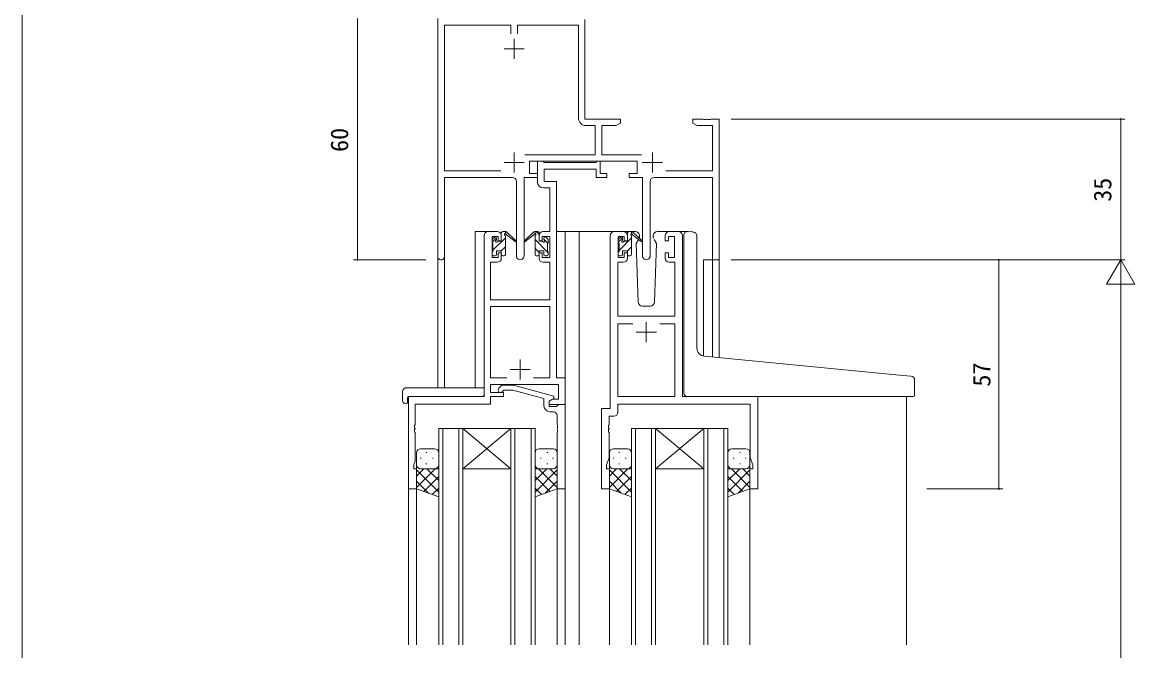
# Model space of a CAD drawing. Units: millimetres, scale not verified. Extents: x -567 to 567, y -403 to 403.
# Drawn here: x -562.7 to -285.8, y 90.5 to 246.8 of the extents above; entities that cross this region are included whole.
import ezdxf
from ezdxf.enums import TextEntityAlignment as Align

# ---------------------------------------------------------------- set-up
doc = ezdxf.new("R2010")
doc.units = ezdxf.units.MM
doc.header["$LTSCALE"] = 2
for name, color, linetype, lineweight in [('0-0_0', 2, 'Continuous', 9), ('0-1_USER1', 4, 'Continuous', 9), ('0-2_YKK_ZWAK', 6, 'Continuous', 9), ('0-4_YKK_12', 7, 'Continuous', 9), ('0-5_YKK_13', 7, 'Continuous', 9)]:
    doc.layers.add(name, color=color, linetype=linetype, lineweight=lineweight)
doc.styles.add('ＭＳ ゴシック', font='')
doc.styles.get('ＭＳ ゴシック').set_extended_font_data('MS Gothic')

msp = doc.modelspace()

# ---------------------------------------------------------------- linework, layer by layer
at = {"layer": '0-0_0'}
for p, q in [((-449.952, 155.924), (-449.952, 194.737)), ((-446.752, 194.737), (-449.952, 194.737)), ((-429.752, 194.737), (-425.152, 194.737)), ((-427.552, 194.737), (-427.552, 91.987)), ((-425.152, 194.737), (-415.352, 194.737)), ((-424.052, 194.737), (-424.052, 91.987)), ((-399.352, 194.737), (-397.308, 194.737)), ((-459.252, 188.552), (-459.252, 155.924)), ((-457.622, 188.552), (-457.622, 155.924)), ((-393.152, 187.737), (-393.152, 163.79)), ((-389.252, 187.737), (-393.152, 187.737)), ((-390.882, 187.737), (-390.882, 163.561)), ((-389.252, 187.737), (-389.252, 163.404)), ((-463.452, 153.737), (-465.952, 153.737)), ((-382.652, 153.737), (-360.552, 153.737)), ((-342.552, 153.737), (-342.552, 91.987)), ((-453.05, 145.736), (-459.05, 145.736)), ((-459.05, 145.736), (-459.05, 91.987)), ((-458.05, 91.987), (-458.05, 145.736)), ((-454.05, 145.736), (-454.05, 91.987)), ((-453.05, 91.987), (-453.05, 145.736)), ((-441.05, 145.736), (-453.05, 135.736)), ((-453.05, 145.736), (-441.05, 135.736)), ((-453.05, 145.736), (-441.05, 145.736)), ((-441.05, 145.736), (-441.05, 91.987)), ((-435.05, 145.736), (-441.05, 145.736)), ((-440.05, 91.987), (-440.05, 145.736)), ((-436.05, 145.736), (-436.05, 91.987)), ((-435.05, 91.987), (-435.05, 145.736)), ((-411.05, 145.736), (-411.05, 91.987)), ((-405.05, 145.736), (-411.05, 145.736)), ((-410.05, 91.987), (-410.05, 145.736)), ((-406.05, 145.736), (-406.05, 91.987)), ((-405.05, 91.987), (-405.05, 145.736)), ((-393.05, 145.736), (-405.05, 135.736)), ((-405.05, 145.736), (-393.05, 135.736)), ((-405.05, 145.736), (-393.05, 145.736)), ((-393.05, 145.736), (-393.05, 91.987)), ((-387.05, 145.736), (-393.05, 145.736)), ((-392.05, 91.987), (-392.05, 145.736)), ((-388.05, 145.736), (-388.05, 91.987)), ((-387.05, 91.987), (-387.05, 145.736)), ((-453.05, 135.736), (-441.05, 135.736)), ((-405.05, 135.736), (-393.05, 135.736)), ((-466.552, 131.037), (-466.552, 91.987)), ((-464.552, 131.237), (-464.552, 91.987)), ((-429.552, 131.237), (-429.552, 91.987)), ((-416.552, 131.237), (-416.552, 91.987)), ((-381.552, 131.237), (-381.552, 91.987))]:
    msp.add_line(p, q, dxfattribs=at)
at = {"layer": '0-1_USER1'}
for p, q in [((-443.452, 194.455), (-443.17, 194.736)), ((-443.452, 192.337), (-443.452, 194.437)), ((-443.152, 194.737), (-442.362, 194.737)), ((-442.452, 194.237), (-442.452, 194.737)), ((-442.168, 194.666), (-439.986, 192.619)), ((-440.019, 192.274), (-442.159, 193.97)), ((-435.337, 194.666), (-437.519, 192.619)), ((-437.487, 192.274), (-435.347, 193.97)), ((-434.353, 194.737), (-435.144, 194.737)), ((-435.053, 194.237), (-435.053, 194.737)), ((-434.053, 194.04), (-434.75, 194.737)), ((-434.053, 192.337), (-434.053, 194.437)), ((-410.065, 194.737), (-413.052, 194.737)), ((-412.052, 194.423), (-411.739, 194.737)), ((-412.052, 192.337), (-412.052, 194.437)), ((-411.752, 194.737), (-410.962, 194.737)), ((-411.052, 194.237), (-411.052, 194.737)), ((-410.768, 194.666), (-408.586, 192.619)), ((-408.619, 192.274), (-410.759, 193.97)), ((-401.652, 194.737), (-404.639, 194.737)), ((-396.968, 194.76), (-395.755, 194.654)), ((-395.668, 194.646), (-395.755, 194.654)), ((-445.752, 192.154), (-444.669, 193.237)), ((-445.752, 192.037), (-445.752, 192.637)), ((-445.664, 192.849), (-445.164, 193.349)), ((-445.552, 190.109), (-442.452, 193.209)), ((-445.552, 189.737), (-445.552, 191.837)), ((-444.652, 193.137), (-444.652, 192.798)), ((-444.191, 192.337), (-443.452, 192.337)), ((-442.452, 189.037), (-442.452, 193.637)), ((-435.053, 189.037), (-435.053, 193.637)), ((-431.753, 189.495), (-435.053, 192.795)), ((-433.314, 192.337), (-434.053, 192.337)), ((-432.853, 193.137), (-432.853, 192.798)), ((-431.869, 191.855), (-432.853, 192.84)), ((-431.841, 192.849), (-432.341, 193.349)), ((-431.953, 189.737), (-431.953, 191.837)), ((-431.753, 192.037), (-431.753, 192.637)), ((-414.352, 192.123), (-413.262, 193.213)), ((-414.352, 192.037), (-414.352, 192.637)), ((-414.264, 192.849), (-413.764, 193.349)), ((-414.152, 190.078), (-411.052, 193.178)), ((-414.152, 189.737), (-414.152, 191.837)), ((-413.252, 193.137), (-413.252, 192.798)), ((-412.791, 192.337), (-412.052, 192.337)), ((-411.052, 189.037), (-411.052, 193.637)), ((-409.294, 192.809), (-409.895, 191.769)), ((-409.895, 191.769), (-409.386, 177.202)), ((-409.047, 193.237), (-409.117, 193.117)), ((-409.066, 193.772), (-409.047, 193.237)), ((-405.657, 193.237), (-405.638, 193.772)), ((-405.588, 193.117), (-405.657, 193.237)), ((-404.81, 191.769), (-405.411, 192.81)), ((-405.318, 177.202), (-404.81, 191.769)), ((-398.055, 164.206), (-398.055, 193.764)), ((-394.755, 165.75), (-394.755, 193.65)), ((-445.752, 189.037), (-445.752, 189.537)), ((-444.952, 188.737), (-445.452, 188.737)), ((-444.652, 189.937), (-443.452, 189.937)), ((-444.652, 189.937), (-444.652, 189.037)), ((-443.479, 189.937), (-442.452, 190.964)), ((-443.452, 189.937), (-443.452, 189.037)), ((-442.752, 188.737), (-443.152, 188.737)), ((-434.053, 189.55), (-435.053, 190.55)), ((-434.753, 188.737), (-434.353, 188.737)), ((-434.053, 189.937), (-434.053, 189.037)), ((-432.853, 189.937), (-434.053, 189.937)), ((-432.853, 189.937), (-432.853, 189.037)), ((-432.553, 188.737), (-432.053, 188.737)), ((-431.753, 189.037), (-431.753, 189.537)), ((-414.352, 189.037), (-414.352, 189.537)), ((-413.552, 188.737), (-414.052, 188.737)), ((-413.252, 189.937), (-412.052, 189.937)), ((-413.252, 189.937), (-413.252, 189.037)), ((-412.052, 189.933), (-411.052, 190.933)), ((-412.052, 189.937), (-412.052, 189.037)), ((-411.352, 188.737), (-411.752, 188.737)), ((-408.386, 176.237), (-406.318, 176.237)), ((-398.055, 154.738), (-398.055, 164.206)), ((-343.468, 158.993), (-392.929, 163.758)), ((-341.468, 158.818), (-343.468, 158.993)), ((-467.04, 155.924), (-447.752, 155.924)), ((-447.752, 154.924), (-447.752, 155.924)), ((-340.555, 154.038), (-340.555, 157.822)), ((-468.04, 154.924), (-468.04, 152.549)), ((-466.852, 153.437), (-466.852, 152.545)), ((-466.852, 152.045), (-466.852, 152.545)), ((-466.552, 153.737), (-448.252, 153.737)), ((-447.752, 154.924), (-447.752, 154.237)), ((-397.055, 153.738), (-343.555, 153.738)), ((-340.855, 153.738), (-343.555, 153.738)), ((-467.04, 152.045), (-466.852, 152.045)), ((-464.552, 139.737), (-464.552, 136.737)), ((-460.052, 140.737), (-463.552, 140.737)), ((-462.217, 139.788), (-462.017, 139.788)), ((-459.052, 136.737), (-459.052, 139.737)), ((-435.053, 136.737), (-435.053, 139.737)), ((-434.053, 140.737), (-430.553, 140.737)), ((-431.888, 139.788), (-432.088, 139.788)), ((-429.553, 139.737), (-429.553, 136.737)), ((-416.552, 139.737), (-416.552, 136.737)), ((-412.052, 140.737), (-415.552, 140.737)), ((-414.217, 139.788), (-414.017, 139.788)), ((-411.052, 136.737), (-411.052, 139.737)), ((-387.053, 136.737), (-387.053, 139.737)), ((-386.053, 140.737), (-382.553, 140.737)), ((-383.888, 139.788), (-384.088, 139.788)), ((-381.553, 139.737), (-381.553, 136.737)), ((-464.552, 130.737), (-464.552, 136.737)), ((-462.76, 135.737), (-464.552, 133.945)), ((-459.932, 135.737), (-464.552, 131.117)), ((-463.632, 138.373), (-463.432, 138.373)), ((-463.552, 135.737), (-459.952, 135.737)), ((-463.152, 135.737), (-459.052, 135.737)), ((-462.217, 136.958), (-462.017, 136.958)), ((-461.992, 135.737), (-459.052, 132.797)), ((-460.602, 138.373), (-460.402, 138.373)), ((-459.164, 135.737), (-459.052, 135.626)), ((-459.052, 136.958), (-459.052, 128.773)), ((-434.942, 135.737), (-435.053, 135.626)), ((-430.953, 135.737), (-435.053, 135.737)), ((-432.114, 135.737), (-435.053, 132.797)), ((-434.174, 135.737), (-429.553, 131.117)), ((-430.553, 135.737), (-434.153, 135.737)), ((-433.503, 138.373), (-433.703, 138.373)), ((-431.888, 136.958), (-432.088, 136.958)), ((-431.345, 135.737), (-429.553, 133.945)), ((-430.473, 138.373), (-430.673, 138.373)), ((-429.553, 130.737), (-429.553, 136.737)), ((-416.552, 130.737), (-416.552, 136.737)), ((-414.76, 135.737), (-416.552, 133.945)), ((-411.932, 135.737), (-416.552, 131.117)), ((-415.632, 138.373), (-415.432, 138.373)), ((-415.552, 135.737), (-411.952, 135.737)), ((-415.152, 135.737), (-411.052, 135.737)), ((-414.217, 136.958), (-414.017, 136.958)), ((-413.992, 135.737), (-411.052, 132.797)), ((-412.602, 138.373), (-412.402, 138.373)), ((-411.164, 135.737), (-411.052, 135.625)), ((-411.052, 136.958), (-411.052, 128.773)), ((-387.053, 136.958), (-387.053, 128.773)), ((-386.942, 135.737), (-387.053, 135.625)), ((-382.953, 135.737), (-387.053, 135.737)), ((-384.114, 135.737), (-387.053, 132.797)), ((-386.174, 135.737), (-381.553, 131.117)), ((-382.553, 135.737), (-386.153, 135.737)), ((-385.503, 138.373), (-385.703, 138.373)), ((-383.888, 136.958), (-384.088, 136.958)), ((-383.345, 135.737), (-381.553, 133.945)), ((-382.473, 138.373), (-382.673, 138.373)), ((-381.553, 130.737), (-381.553, 136.737)), ((-464.552, 135.469), (-459.052, 129.969)), ((-459.052, 133.788), (-462.748, 130.093)), ((-429.553, 135.469), (-435.053, 129.969)), ((-435.053, 133.788), (-431.358, 130.093)), ((-416.552, 135.469), (-411.052, 129.969)), ((-411.052, 133.788), (-414.748, 130.092)), ((-381.553, 135.469), (-387.053, 129.969)), ((-387.053, 133.788), (-383.358, 130.092)), ((-464.552, 132.64), (-461.591, 129.679)), ((-459.052, 128.773), (-464.552, 130.737)), ((-459.052, 130.96), (-460.664, 129.348)), ((-435.053, 130.96), (-433.442, 129.348)), ((-429.553, 132.64), (-432.514, 129.679)), ((-416.552, 132.64), (-413.591, 129.679)), ((-411.052, 128.773), (-416.552, 130.737)), ((-411.052, 130.96), (-412.664, 129.348)), ((-387.053, 130.96), (-385.442, 129.348)), ((-387.053, 128.773), (-381.553, 130.737)), ((-381.553, 132.64), (-384.514, 129.679))]:
    msp.add_line(p, q, dxfattribs=at)
msp.add_lwpolyline([(-435.053, 136.958), (-435.053, 128.773), (-429.553, 130.737)], dxfattribs=at)
for centre, radius, start, end in [((-443.152, 194.437), 0.3, 90, 180), ((-442.452, 194.037), 0.2, 20.88332, 233.1301), ((-442.362, 194.437), 0.3, 49.89741, 90), ((-441.985, 194.215), 0.3, 200.88332, 234.62002), ((-435.521, 194.215), 0.3, 305.37998, 339.11668), ((-435.144, 194.437), 0.3, 90, 130.10259), ((-435.053, 194.037), 0.2, 306.8699, 159.11668), ((-434.353, 194.437), 0.3, 0, 90), ((-411.752, 194.437), 0.3, 90, 180), ((-411.052, 194.037), 0.2, 20.88332, 233.1301), ((-410.962, 194.437), 0.3, 49.89741, 90), ((-410.585, 194.215), 0.3, 200.88332, 234.62002), ((-410.065, 193.737), 1, 2, 90), ((-404.639, 193.737), 1, 90, 178), ((-397.055, 193.764), 1, 85, 180), ((-395.755, 193.65), 1, 0, 85), ((-445.452, 192.637), 0.3, 135, 180), ((-445.552, 192.037), 0.2, 180, 270), ((-444.952, 193.137), 0.3, 0, 135), ((-444.652, 192.337), 0.25, 123.05573, 326.94427), ((-444.952, 192.798), 0.3, 303.05573, 0), ((-444.191, 192.037), 0.3, 90, 146.94427), ((-442.752, 193.637), 0.3, 0, 53.1301), ((-439.903, 192.437), 0.2, 234.62002, 114.62002), ((-437.603, 192.437), 0.2, 65.37998, 305.37998), ((-434.753, 193.637), 0.3, 126.8699, 180), ((-433.314, 192.037), 0.3, 33.05573, 90), ((-432.853, 192.337), 0.25, 213.05573, 56.94427), ((-432.553, 193.137), 0.3, 45, 180), ((-432.553, 192.798), 0.3, 180, 236.94427), ((-431.953, 192.037), 0.2, 270, 0), ((-432.053, 192.637), 0.3, 0, 45), ((-414.052, 192.637), 0.3, 135, 180), ((-414.152, 192.037), 0.2, 180, 270), ((-413.552, 193.137), 0.3, 0, 135), ((-413.252, 192.337), 0.25, 123.05573, 326.94427), ((-413.552, 192.798), 0.3, 303.05573, 0), ((-412.791, 192.037), 0.3, 90, 146.94427), ((-411.352, 193.637), 0.3, 0, 53.1301), ((-408.503, 192.437), 0.2, 234.62002, 114.62002), ((-445.552, 189.537), 0.2, 90, 180), ((-445.452, 189.037), 0.3, 180, 270), ((-444.952, 189.037), 0.3, 270, 0), ((-443.152, 189.037), 0.3, 180, 270), ((-442.752, 189.037), 0.3, 270, 0), ((-434.753, 189.037), 0.3, 180, 270), ((-434.353, 189.037), 0.3, 270, 0), ((-432.553, 189.037), 0.3, 180, 270), ((-432.053, 189.037), 0.3, 270, 0), ((-431.953, 189.537), 0.2, 0, 90), ((-414.152, 189.537), 0.2, 90, 180), ((-414.052, 189.037), 0.3, 180, 270), ((-413.552, 189.037), 0.3, 270, 0), ((-411.752, 189.037), 0.3, 180, 270), ((-411.352, 189.037), 0.3, 270, 0), ((-408.386, 177.237), 1, 182, 270), ((-406.318, 177.237), 1, 270, 358), ((-392.755, 165.75), 2, 180, 265), ((-341.555, 157.822), 1, 0, 85), ((-467.04, 154.924), 1, 90.00511, 180), ((-467.612, 152.521), 0.427, 176.2506, 225.91697), ((-466.552, 153.437), 0.3, 90, 180), ((-448.252, 154.237), 0.5, 270, 0), ((-397.055, 154.738), 1, 180, 224.427), ((-397.055, 154.738), 1, 224.427, 238.63306), ((-397.055, 154.738), 1, 224.427, 270), ((-340.855, 154.038), 0.3, 270, 0), ((-467.267, 153.191), 1.168, 236.65907, 281.21635), ((-463.552, 139.737), 1, 90, 180), ((-460.052, 139.737), 1, 0, 90), ((-434.053, 139.737), 1, 90, 180), ((-430.553, 139.737), 1, 360, 90), ((-415.552, 139.737), 1, 90, 180), ((-412.052, 139.737), 1, 0, 90), ((-386.053, 139.737), 1, 90, 180), ((-382.553, 139.737), 1, 360, 90), ((-463.552, 136.737), 1, 180, 270), ((-463.552, 136.737), 1, 180, 270), ((-460.052, 136.737), 1, 270, 0), ((-460.052, 136.737), 1, 270, 0), ((-434.053, 136.737), 1, 180, 270), ((-434.053, 136.737), 1, 180, 270), ((-430.553, 136.737), 1, 270, 360), ((-430.553, 136.737), 1, 270, 360), ((-415.552, 136.737), 1, 180, 270), ((-415.552, 136.737), 1, 180, 270), ((-412.052, 136.737), 1, 270, 0), ((-412.052, 136.737), 1, 270, 0), ((-386.053, 136.737), 1, 180, 270), ((-386.053, 136.737), 1, 180, 270), ((-382.553, 136.737), 1, 270, 360), ((-382.553, 136.737), 1, 270, 360)]:
    msp.add_arc(centre, radius, start, end, dxfattribs=at)
at = {"layer": '0-2_YKK_ZWAK'}
for p, q in [((-479.252, 247.737), (-479.252, 187.737)), ((-386.252, 222.737), (-288.252, 222.737)), ((-289.252, 222.737), (-289.252, 187.737)), ((-462.252, 187.737), (-480.252, 187.737)), ((-386.252, 187.737), (-288.252, 187.737)), ((-386.252, 187.737), (-288.252, 187.737)), ((-367.252, 187.737), (-318.555, 187.737)), ((-319.555, 130.737), (-319.555, 187.737)), ((-289.252, 187.737), (-292.752, 181.675)), ((-289.252, 187.737), (-285.752, 181.675)), ((-289.252, 187.737), (-289.252, 175.612)), ((-292.752, 181.675), (-285.752, 181.675)), ((-289.252, 180.737), (-289.252, -155.263)), ((-337.555, 130.737), (-318.555, 130.737))]:
    msp.add_line(p, q, dxfattribs=at)
for centre, start, end in [((-289.252, 222.737), 90, 270), ((-289.252, 222.737), 270, 90), ((-479.252, 187.737), 90, 270), ((-479.252, 187.737), 270, 90), ((-319.555, 187.737), 90, 270), ((-319.555, 187.737), 270, 90), ((-319.555, 130.737), 90, 270), ((-319.555, 130.737), 270, 90)]:
    msp.add_arc(centre, 0.106, start, end, dxfattribs=at)
at = {"layer": '0-4_YKK_12'}
for p, q in [((-459.252, 188.552), (-459.252, 247.737)), ((-422.622, 247.537), (-422.622, 222.737)), ((-457.622, 209.867), (-457.622, 246.107)), ((-457.622, 246.107), (-441.067, 246.107)), ((-441.067, 246.107), (-441.067, 243.937)), ((-439.437, 246.107), (-424.252, 246.107)), ((-439.437, 243.936), (-439.437, 246.107)), ((-424.252, 246.107), (-424.252, 223.007)), ((-440.252, 242.737), (-440.252, 237.737)), ((-442.752, 240.237), (-437.752, 240.237)), ((-422.622, 222.737), (-413.752, 222.737)), ((-413.752, 221.737), (-414.843, 221.107)), ((-413.752, 222.737), (-413.752, 221.737)), ((-395.752, 222.737), (-393.21, 222.737)), ((-393.21, 222.737), (-393.027, 222.617)), ((-393.027, 222.617), (-392.477, 222.617)), ((-392.477, 222.617), (-392.294, 222.737)), ((-392.294, 222.737), (-392.21, 222.737)), ((-392.21, 222.737), (-392.027, 222.617)), ((-392.027, 222.617), (-391.477, 222.617)), ((-391.477, 222.617), (-391.294, 222.737)), ((-391.294, 222.737), (-389.252, 222.737)), ((-389.252, 222.737), (-389.252, 187.737)), ((-422.352, 221.107), (-420.082, 221.107)), ((-420.082, 221.107), (-420.082, 213.867)), ((-418.452, 221.107), (-418.452, 213.867)), ((-414.843, 221.107), (-418.452, 221.107)), ((-390.882, 221.107), (-394.661, 221.107)), ((-390.882, 209.867), (-390.882, 221.107)), ((-440.252, 214.437), (-440.252, 209.437)), ((-420.082, 213.867), (-437.56, 213.867)), ((-418.452, 213.867), (-408.544, 213.867)), ((-405.852, 214.437), (-405.852, 209.437)), ((-442.752, 211.937), (-437.752, 211.937)), ((-409.652, 212.237), (-436.452, 212.237)), ((-436.452, 212.237), (-436.452, 209.237)), ((-409.652, 209.237), (-409.652, 212.237)), ((-408.352, 211.937), (-403.352, 211.937)), ((-443.603, 209.867), (-457.622, 209.867)), ((-443.603, 209.867), (-457.622, 209.867)), ((-457.622, 208.237), (-457.622, 188.552)), ((-440.702, 208.237), (-457.622, 208.237)), ((-437.802, 208.237), (-437.802, 188.687)), ((-434.452, 208.237), (-437.802, 208.237)), ((-436.452, 209.237), (-434.452, 209.237)), ((-434.452, 209.237), (-434.452, 208.237)), ((-411.652, 209.237), (-409.652, 209.237)), ((-411.652, 208.237), (-411.652, 209.237)), ((-408.302, 208.237), (-411.652, 208.237)), ((-408.302, 188.687), (-408.302, 208.237)), ((-390.882, 208.237), (-405.402, 208.237)), ((-402.502, 209.867), (-390.882, 209.867)), ((-390.882, 187.737), (-390.882, 208.237)), ((-439.702, 188.687), (-439.702, 207.237)), ((-406.402, 207.237), (-406.402, 188.687)), ((-446.752, 194.737), (-444.452, 194.737)), ((-415.352, 194.737), (-413.052, 194.737)), ((-401.652, 194.737), (-399.352, 194.737)), ((-416.352, 150.737), (-416.352, 193.737)), ((-389.252, 187.737), (-390.882, 187.737)), ((-407.352, 172.237), (-407.352, 167.237)), ((-404.002, 171.807), (-400.282, 171.807)), ((-404.852, 169.737), (-409.852, 169.737)), ((-438.752, 162.937), (-438.752, 157.937)), ((-442.103, 158.367), (-446.122, 158.367)), ((-441.252, 160.437), (-436.252, 160.437)), ((-430.552, 149.937), (-431.352, 149.937))]:
    msp.add_line(p, q, dxfattribs=at)
for points in [[(-394.661, 221.107), (-395.752, 221.737), (-395.752, 222.737)], [(-434.452, 207.107), (-434.452, 212.237), (-433.122, 212.237), (-432.847, 212.057), (-432.664, 211.937), (-420.01, 211.937), (-419.827, 212.057), (-419.552, 212.237), (-418.852, 212.237), (-418.852, 209.237), (-417.152, 209.237), (-417.152, 208.237), (-419.852, 208.237), (-419.852, 210.307), (-432.822, 210.307), (-432.822, 207.237), (-429.752, 207.237)], [(-429.752, 207.237), (-429.752, 158.367), (-427.552, 158.367), (-427.552, 151.737), (-431.552, 151.737), (-431.552, 152.537), (-430.686, 153.037), (-429.182, 153.037), (-429.182, 156.737), (-446.122, 156.737), (-446.122, 154.737), (-442.952, 154.737), (-442.952, 153.737), (-446.122, 153.737), (-446.122, 151.837), (-464.922, 151.837), (-464.922, 146.695), (-465.042, 146.512), (-465.042, 145.962), (-464.922, 145.779), (-464.922, 145.695), (-465.042, 145.512), (-465.042, 144.962), (-464.922, 144.779), (-464.922, 137.643), (-465.252, 136.737), (-465.252, 135.737), (-464.552, 135.737), (-464.552, 130.737), (-466.552, 130.737), (-466.552, 153.737), (-447.752, 153.737), (-447.752, 193.737)], [(-433.052, 194.737), (-431.382, 194.737), (-431.382, 205.607), (-432.952, 205.607)], [(-443.452, 193.737), (-443.452, 192.437), (-444.252, 192.437), (-444.252, 193.537), (-445.752, 193.537), (-445.752, 188.337), (-444.252, 188.337), (-444.252, 189.437), (-443.452, 189.437), (-443.452, 188.137)], [(-434.052, 188.137), (-434.052, 189.437), (-433.252, 189.437), (-433.252, 188.337), (-431.382, 188.337), (-431.382, 193.537), (-433.252, 193.537), (-433.252, 192.437), (-434.052, 192.437), (-434.052, 193.737)], [(-398.352, 193.737), (-398.352, 153.737), (-379.552, 153.737), (-379.552, 130.737), (-381.552, 130.737), (-381.552, 135.737), (-380.852, 135.737), (-380.852, 136.737), (-381.482, 138.468), (-381.482, 151.807), (-414.422, 151.807), (-414.422, 149.807)], [(-412.052, 193.737), (-412.052, 192.437), (-412.852, 192.437), (-412.852, 193.537), (-414.352, 193.537), (-414.352, 188.337), (-412.852, 188.337), (-412.852, 189.437), (-412.052, 189.437), (-412.052, 188.137)], [(-402.652, 188.137), (-402.652, 189.437), (-401.852, 189.437), (-401.852, 188.337), (-400.352, 188.337), (-400.352, 193.537), (-401.852, 193.537), (-401.852, 192.437), (-402.652, 192.437), (-402.652, 193.737)], [(-444.452, 187.137), (-446.122, 187.137), (-446.122, 177.737), (-431.382, 177.737), (-431.382, 187.137), (-433.052, 187.137)], [(-413.052, 187.137), (-414.422, 187.137), (-414.422, 173.737), (-400.282, 173.737), (-400.282, 187.137), (-401.652, 187.137)], [(-442.103, 158.367), (-446.122, 158.367), (-446.122, 176.107), (-431.382, 176.107), (-431.382, 158.367), (-435.402, 158.367)], [(-404.002, 171.807), (-400.282, 171.807), (-400.282, 153.737), (-414.422, 153.737), (-414.422, 171.807), (-410.703, 171.807)], [(-444.076, 155.761), (-443.301, 156.537), (-440.455, 156.537), (-430.352, 153.83), (-430.352, 153.23), (-431.552, 152.537), (-431.552, 151.237), (-429.752, 151.237), (-429.552, 151.437), (-429.252, 151.737), (-427.552, 151.737)], [(-432.852, 151.437), (-432.852, 153.257), (-440.613, 155.337), (-442.804, 155.337), (-443.228, 154.913)], [(-427.552, 151.737), (-427.552, 130.737), (-429.552, 130.737), (-429.552, 144.779), (-429.432, 144.962), (-429.432, 145.512), (-429.552, 145.695), (-429.552, 145.779), (-429.432, 145.962), (-429.432, 146.512), (-429.552, 146.695), (-429.552, 148.937)], [(-415.422, 148.807), (-416.622, 148.807), (-416.622, 146.695), (-416.742, 146.512), (-416.742, 145.962), (-416.622, 145.779), (-416.622, 145.695), (-416.742, 145.512), (-416.742, 144.962), (-416.622, 144.779), (-416.622, 138.468), (-417.252, 136.737), (-417.252, 135.737), (-416.552, 135.737), (-416.552, 130.737), (-418.552, 130.737), (-418.552, 150.737), (-416.352, 150.737)]]:
    msp.add_lwpolyline(points, dxfattribs=at)
for centre, radius, start, end in [((-422.352, 223.007), 1.9, 180.00001, 269.99999), ((-440.702, 207.237), 1, 0.00001, 89.99999), ((-405.402, 207.237), 1, 90.00001, 179.99999), ((-432.952, 207.107), 1.5, 180.00001, 269.99999), ((-446.752, 193.737), 1, 90.00001, 179.99999), ((-444.452, 193.737), 1, 0.00001, 89.99999), ((-433.052, 193.737), 1, 90.00001, 179.99999), ((-415.352, 193.737), 1, 90.00001, 179.99999), ((-413.052, 193.737), 1, 0.00001, 89.99999), ((-401.652, 193.737), 1, 90.00001, 179.99999), ((-399.352, 193.737), 1, 0.00001, 89.99999), ((-458.437, 188.552), 0.815, 179.99999, 0.00001), ((-438.752, 188.687), 0.95, 179.99999, 0.00001), ((-407.352, 188.687), 0.95, 179.99999, 0.00001), ((-444.452, 188.137), 1, 270.00001, 359.99999), ((-433.052, 188.137), 1, 180.00001, 269.99999), ((-413.052, 188.137), 1, 270.00001, 359.99999), ((-401.652, 188.137), 1, 180.00001, 269.99999), ((-443.652, 155.337), 0.6, 134.99999, 315.00001), ((-431.352, 151.437), 1.5, 180.00001, 269.99999), ((-430.552, 148.937), 1, 0.00001, 89.99999), ((-415.422, 149.807), 1, 270.00001, 359.99999)]:
    msp.add_arc(centre, radius, start, end, dxfattribs=at)
at = {"layer": '0-5_YKK_13'}
msp.add_line((-562.726, -351), (-562.726, 399), dxfattribs=at)

# ---------------------------------------------------------------- texts
at = {"layer": '0-2_YKK_ZWAK', "style": 'ＭＳ ゴシック'}
for s, p in [('60', (-480.252, 214.569)), ('35', (-290.252, 202.167)), ('57', (-320.355, 156.191))]:
    msp.add_text(s, height=4.399, rotation=90, dxfattribs=at).set_placement(p, align=Align.BOTTOM_LEFT)

doc.saveas('drawing.dxf')
